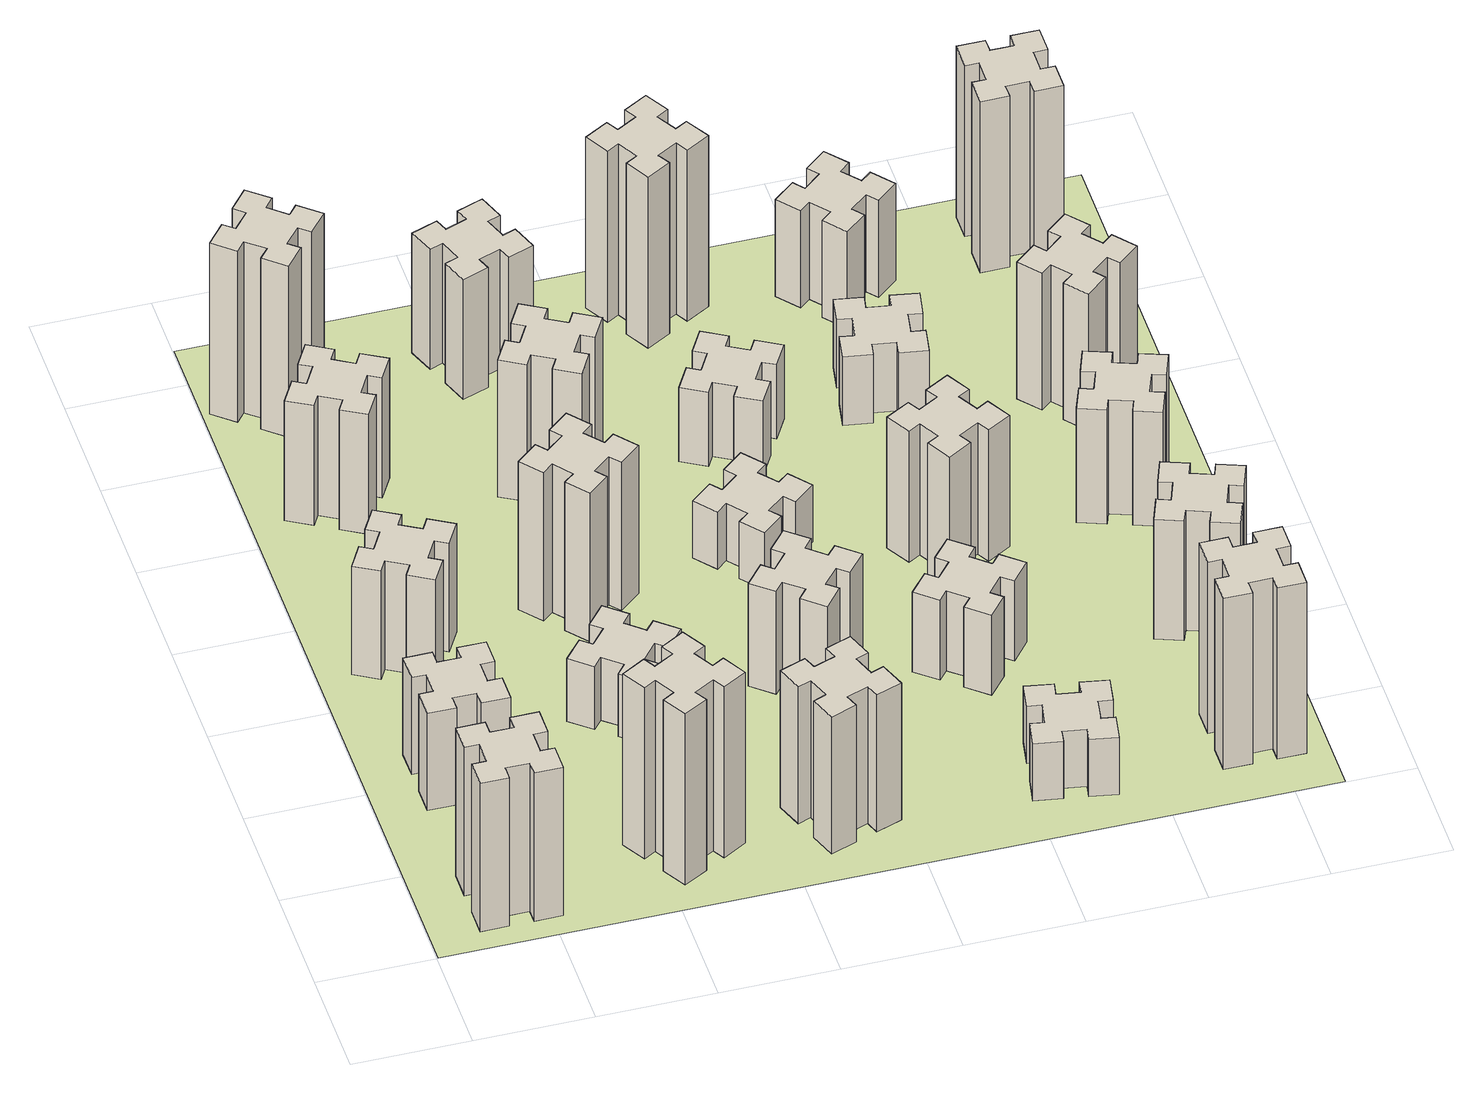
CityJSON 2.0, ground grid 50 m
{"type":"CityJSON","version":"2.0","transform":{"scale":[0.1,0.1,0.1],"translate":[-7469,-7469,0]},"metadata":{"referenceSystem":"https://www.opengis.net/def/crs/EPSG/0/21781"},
"CityObjects":{
"building1":{"type":"Building","attributes":{"class":"1000","function":"1000","usage":"1000","yearOfConstruction":2016,"roofType":"1000","measuredHeight":78,"storeysAboveGround":30,"storeysBelowGround":0},"geometry":[{"type":"Solid","lod":"1","boundaries":[[[[0,1,2,3,4,5,6,7,8,9,10,11,12,13,14,15,16,17,18,19]],[[17,16,20,21]],[[16,15,22,20]],[[15,14,23,22]],[[14,13,24,23]],[[13,12,25,24]],[[12,11,26,25]],[[11,10,27,26]],[[10,9,28,27]],[[9,8,29,28]],[[8,7,30,29]],[[7,6,31,30]],[[6,5,32,31]],[[5,4,33,32]],[[4,3,34,33]],[[3,2,35,34]],[[2,1,36,35]],[[1,0,37,36]],[[0,19,38,37]],[[19,18,39,38]],[[18,17,21,39]],[[24,25,26,27,28,29,30,31,32,33,34,35,36,37,38,39,21,20,22,23]]]]}]},
"building2":{"type":"Building","attributes":{"class":"1000","function":"1000","usage":"1000","yearOfConstruction":2016,"roofType":"1000","measuredHeight":51,"storeysAboveGround":30,"storeysBelowGround":0},"geometry":[{"type":"Solid","lod":"1","boundaries":[[[[40,41,42,43,44,45,46,47,48,49,50,51,52,53,54,55,56,57,58,59]],[[57,56,60,61]],[[56,55,62,60]],[[55,54,63,62]],[[54,53,64,63]],[[53,52,65,64]],[[52,51,66,65]],[[51,50,67,66]],[[50,49,68,67]],[[49,48,69,68]],[[48,47,70,69]],[[47,46,71,70]],[[46,45,72,71]],[[45,44,73,72]],[[44,43,74,73]],[[43,42,75,74]],[[42,41,76,75]],[[41,40,77,76]],[[40,59,78,77]],[[59,58,79,78]],[[58,57,61,79]],[[64,65,66,67,68,69,70,71,72,73,74,75,76,77,78,79,61,60,62,63]]]]}]},
"building3":{"type":"Building","attributes":{"class":"1000","function":"1000","usage":"1000","yearOfConstruction":2016,"roofType":"1000","measuredHeight":57,"storeysAboveGround":30,"storeysBelowGround":0},"geometry":[{"type":"Solid","lod":"1","boundaries":[[[[80,81,82,83,84,85,86,87,88,89,90,91,92,93,94,95,96,97,98,99]],[[97,96,100,101]],[[96,95,102,100]],[[95,94,103,102]],[[94,93,104,103]],[[93,92,105,104]],[[92,91,106,105]],[[91,90,107,106]],[[90,89,108,107]],[[89,88,109,108]],[[88,87,110,109]],[[87,86,111,110]],[[86,85,112,111]],[[85,84,113,112]],[[84,83,114,113]],[[83,82,115,114]],[[82,81,116,115]],[[81,80,117,116]],[[80,99,118,117]],[[99,98,119,118]],[[98,97,101,119]],[[104,105,106,107,108,109,110,111,112,113,114,115,116,117,118,119,101,100,102,103]]]]}]},
"building4":{"type":"Building","attributes":{"class":"1000","function":"1000","usage":"1000","yearOfConstruction":2016,"roofType":"1000","measuredHeight":63,"storeysAboveGround":30,"storeysBelowGround":0},"geometry":[{"type":"Solid","lod":"1","boundaries":[[[[120,121,122,123,124,125,126,127,128,129,130,131,132,133,134,135,136,137,138,139]],[[137,136,140,141]],[[136,135,142,140]],[[135,134,143,142]],[[134,133,144,143]],[[133,132,145,144]],[[132,131,146,145]],[[131,130,147,146]],[[130,129,148,147]],[[129,128,149,148]],[[128,127,150,149]],[[127,126,151,150]],[[126,125,152,151]],[[125,124,153,152]],[[124,123,154,153]],[[123,122,155,154]],[[122,121,156,155]],[[121,120,157,156]],[[120,139,158,157]],[[139,138,159,158]],[[138,137,141,159]],[[144,145,146,147,148,149,150,151,152,153,154,155,156,157,158,159,141,140,142,143]]]]}]},
"building5":{"type":"Building","attributes":{"class":"1000","function":"1000","usage":"1000","yearOfConstruction":2016,"roofType":"1000","measuredHeight":90,"storeysAboveGround":30,"storeysBelowGround":0},"geometry":[{"type":"Solid","lod":"1","boundaries":[[[[160,161,162,163,164,165,166,167,168,169,170,171,172,173,174,175,176,177,178,179]],[[177,176,180,181]],[[176,175,182,180]],[[175,174,183,182]],[[174,173,184,183]],[[173,172,185,184]],[[172,171,186,185]],[[171,170,187,186]],[[170,169,188,187]],[[169,168,189,188]],[[168,167,190,189]],[[167,166,191,190]],[[166,165,192,191]],[[165,164,193,192]],[[164,163,194,193]],[[163,162,195,194]],[[162,161,196,195]],[[161,160,197,196]],[[160,179,198,197]],[[179,178,199,198]],[[178,177,181,199]],[[184,185,186,187,188,189,190,191,192,193,194,195,196,197,198,199,181,180,182,183]]]]}]},
"building6":{"type":"Building","attributes":{"class":"1000","function":"1000","usage":"1000","yearOfConstruction":2016,"roofType":"1000","measuredHeight":90,"storeysAboveGround":30,"storeysBelowGround":0},"geometry":[{"type":"Solid","lod":"1","boundaries":[[[[200,201,202,203,204,205,206,207,208,209,210,211,212,213,214,215,216,217,218,219]],[[217,216,220,221]],[[216,215,222,220]],[[215,214,223,222]],[[214,213,224,223]],[[213,212,225,224]],[[212,211,226,225]],[[211,210,227,226]],[[210,209,228,227]],[[209,208,229,228]],[[208,207,230,229]],[[207,206,231,230]],[[206,205,232,231]],[[205,204,233,232]],[[204,203,234,233]],[[203,202,235,234]],[[202,201,236,235]],[[201,200,237,236]],[[200,219,238,237]],[[219,218,239,238]],[[218,217,221,239]],[[224,225,226,227,228,229,230,231,232,233,234,235,236,237,238,239,221,220,222,223]]]]}]},
"building7":{"type":"Building","attributes":{"class":"1000","function":"1000","usage":"1000","yearOfConstruction":2016,"roofType":"1000","measuredHeight":33,"storeysAboveGround":30,"storeysBelowGround":0},"geometry":[{"type":"Solid","lod":"1","boundaries":[[[[240,241,242,243,244,245,246,247,248,249,250,251,252,253,254,255,256,257,258,259]],[[257,256,260,261]],[[256,255,262,260]],[[255,254,263,262]],[[254,253,264,263]],[[253,252,265,264]],[[252,251,266,265]],[[251,250,267,266]],[[250,249,268,267]],[[249,248,269,268]],[[248,247,270,269]],[[247,246,271,270]],[[246,245,272,271]],[[245,244,273,272]],[[244,243,274,273]],[[243,242,275,274]],[[242,241,276,275]],[[241,240,277,276]],[[240,259,278,277]],[[259,258,279,278]],[[258,257,261,279]],[[264,265,266,267,268,269,270,271,272,273,274,275,276,277,278,279,261,260,262,263]]]]}]},
"building8":{"type":"Building","attributes":{"class":"1000","function":"1000","usage":"1000","yearOfConstruction":2016,"roofType":"1000","measuredHeight":78,"storeysAboveGround":30,"storeysBelowGround":0},"geometry":[{"type":"Solid","lod":"1","boundaries":[[[[280,281,282,283,284,285,286,287,288,289,290,291,292,293,294,295,296,297,298,299]],[[297,296,300,301]],[[296,295,302,300]],[[295,294,303,302]],[[294,293,304,303]],[[293,292,305,304]],[[292,291,306,305]],[[291,290,307,306]],[[290,289,308,307]],[[289,288,309,308]],[[288,287,310,309]],[[287,286,311,310]],[[286,285,312,311]],[[285,284,313,312]],[[284,283,314,313]],[[283,282,315,314]],[[282,281,316,315]],[[281,280,317,316]],[[280,299,318,317]],[[299,298,319,318]],[[298,297,301,319]],[[304,305,306,307,308,309,310,311,312,313,314,315,316,317,318,319,301,300,302,303]]]]}]},
"building9":{"type":"Building","attributes":{"class":"1000","function":"1000","usage":"1000","yearOfConstruction":2016,"roofType":"1000","measuredHeight":72,"storeysAboveGround":30,"storeysBelowGround":0},"geometry":[{"type":"Solid","lod":"1","boundaries":[[[[320,321,322,323,324,325,326,327,328,329,330,331,332,333,334,335,336,337,338,339]],[[337,336,340,341]],[[336,335,342,340]],[[335,334,343,342]],[[334,333,344,343]],[[333,332,345,344]],[[332,331,346,345]],[[331,330,347,346]],[[330,329,348,347]],[[329,328,349,348]],[[328,327,350,349]],[[327,326,351,350]],[[326,325,352,351]],[[325,324,353,352]],[[324,323,354,353]],[[323,322,355,354]],[[322,321,356,355]],[[321,320,357,356]],[[320,339,358,357]],[[339,338,359,358]],[[338,337,341,359]],[[344,345,346,347,348,349,350,351,352,353,354,355,356,357,358,359,341,340,342,343]]]]}]},
"building10":{"type":"Building","attributes":{"class":"1000","function":"1000","usage":"1000","yearOfConstruction":2016,"roofType":"1000","measuredHeight":72,"storeysAboveGround":30,"storeysBelowGround":0},"geometry":[{"type":"Solid","lod":"1","boundaries":[[[[360,361,362,363,364,365,366,367,368,369,370,371,372,373,374,375,376,377,378,379]],[[377,376,380,381]],[[376,375,382,380]],[[375,374,383,382]],[[374,373,384,383]],[[373,372,385,384]],[[372,371,386,385]],[[371,370,387,386]],[[370,369,388,387]],[[369,368,389,388]],[[368,367,390,389]],[[367,366,391,390]],[[366,365,392,391]],[[365,364,393,392]],[[364,363,394,393]],[[363,362,395,394]],[[362,361,396,395]],[[361,360,397,396]],[[360,379,398,397]],[[379,378,399,398]],[[378,377,381,399]],[[384,385,386,387,388,389,390,391,392,393,394,395,396,397,398,399,381,380,382,383]]]]}]},
"building11":{"type":"Building","attributes":{"class":"1000","function":"1000","usage":"1000","yearOfConstruction":2016,"roofType":"1000","measuredHeight":63,"storeysAboveGround":30,"storeysBelowGround":0},"geometry":[{"type":"Solid","lod":"1","boundaries":[[[[400,401,402,403,404,405,406,407,408,409,410,411,412,413,414,415,416,417,418,419]],[[417,416,420,421]],[[416,415,422,420]],[[415,414,423,422]],[[414,413,424,423]],[[413,412,425,424]],[[412,411,426,425]],[[411,410,427,426]],[[410,409,428,427]],[[409,408,429,428]],[[408,407,430,429]],[[407,406,431,430]],[[406,405,432,431]],[[405,404,433,432]],[[404,403,434,433]],[[403,402,435,434]],[[402,401,436,435]],[[401,400,437,436]],[[400,419,438,437]],[[419,418,439,438]],[[418,417,421,439]],[[424,425,426,427,428,429,430,431,432,433,434,435,436,437,438,439,421,420,422,423]]]]}]},
"building12":{"type":"Building","attributes":{"class":"1000","function":"1000","usage":"1000","yearOfConstruction":2016,"roofType":"1000","measuredHeight":54,"storeysAboveGround":30,"storeysBelowGround":0},"geometry":[{"type":"Solid","lod":"1","boundaries":[[[[440,441,442,443,444,445,446,447,448,449,450,451,452,453,454,455,456,457,458,459]],[[457,456,460,461]],[[456,455,462,460]],[[455,454,463,462]],[[454,453,464,463]],[[453,452,465,464]],[[452,451,466,465]],[[451,450,467,466]],[[450,449,468,467]],[[449,448,469,468]],[[448,447,470,469]],[[447,446,471,470]],[[446,445,472,471]],[[445,444,473,472]],[[444,443,474,473]],[[443,442,475,474]],[[442,441,476,475]],[[441,440,477,476]],[[440,459,478,477]],[[459,458,479,478]],[[458,457,461,479]],[[464,465,466,467,468,469,470,471,472,473,474,475,476,477,478,479,461,460,462,463]]]]}]},
"building13":{"type":"Building","attributes":{"class":"1000","function":"1000","usage":"1000","yearOfConstruction":2016,"roofType":"1000","measuredHeight":30,"storeysAboveGround":30,"storeysBelowGround":0},"geometry":[{"type":"Solid","lod":"1","boundaries":[[[[480,481,482,483,484,485,486,487,488,489,490,491,492,493,494,495,496,497,498,499]],[[497,496,500,501]],[[496,495,502,500]],[[495,494,503,502]],[[494,493,504,503]],[[493,492,505,504]],[[492,491,506,505]],[[491,490,507,506]],[[490,489,508,507]],[[489,488,509,508]],[[488,487,510,509]],[[487,486,511,510]],[[486,485,512,511]],[[485,484,513,512]],[[484,483,514,513]],[[483,482,515,514]],[[482,481,516,515]],[[481,480,517,516]],[[480,499,518,517]],[[499,498,519,518]],[[498,497,501,519]],[[504,505,506,507,508,509,510,511,512,513,514,515,516,517,518,519,501,500,502,503]]]]}]},
"building14":{"type":"Building","attributes":{"class":"1000","function":"1000","usage":"1000","yearOfConstruction":2016,"roofType":"1000","measuredHeight":39,"storeysAboveGround":30,"storeysBelowGround":0},"geometry":[{"type":"Solid","lod":"1","boundaries":[[[[520,521,522,523,524,525,526,527,528,529,530,531,532,533,534,535,536,537,538,539]],[[537,536,540,541]],[[536,535,542,540]],[[535,534,543,542]],[[534,533,544,543]],[[533,532,545,544]],[[532,531,546,545]],[[531,530,547,546]],[[530,529,548,547]],[[529,528,549,548]],[[528,527,550,549]],[[527,526,551,550]],[[526,525,552,551]],[[525,524,553,552]],[[524,523,554,553]],[[523,522,555,554]],[[522,521,556,555]],[[521,520,557,556]],[[520,539,558,557]],[[539,538,559,558]],[[538,537,541,559]],[[544,545,546,547,548,549,550,551,552,553,554,555,556,557,558,559,541,540,542,543]]]]}]},
"building15":{"type":"Building","attributes":{"class":"1000","function":"1000","usage":"1000","yearOfConstruction":2016,"roofType":"1000","measuredHeight":30,"storeysAboveGround":30,"storeysBelowGround":0},"geometry":[{"type":"Solid","lod":"1","boundaries":[[[[560,561,562,563,564,565,566,567,568,569,570,571,572,573,574,575,576,577,578,579]],[[577,576,580,581]],[[576,575,582,580]],[[575,574,583,582]],[[574,573,584,583]],[[573,572,585,584]],[[572,571,586,585]],[[571,570,587,586]],[[570,569,588,587]],[[569,568,589,588]],[[568,567,590,589]],[[567,566,591,590]],[[566,565,592,591]],[[565,564,593,592]],[[564,563,594,593]],[[563,562,595,594]],[[562,561,596,595]],[[561,560,597,596]],[[560,579,598,597]],[[579,578,599,598]],[[578,577,581,599]],[[584,585,586,587,588,589,590,591,592,593,594,595,596,597,598,599,581,580,582,583]]]]}]},
"building16":{"type":"Building","attributes":{"class":"1000","function":"1000","usage":"1000","yearOfConstruction":2016,"roofType":"1000","measuredHeight":42,"storeysAboveGround":30,"storeysBelowGround":0},"geometry":[{"type":"Solid","lod":"1","boundaries":[[[[600,601,602,603,604,605,606,607,608,609,610,611,612,613,614,615,616,617,618,619]],[[617,616,620,621]],[[616,615,622,620]],[[615,614,623,622]],[[614,613,624,623]],[[613,612,625,624]],[[612,611,626,625]],[[611,610,627,626]],[[610,609,628,627]],[[609,608,629,628]],[[608,607,630,629]],[[607,606,631,630]],[[606,605,632,631]],[[605,604,633,632]],[[604,603,634,633]],[[603,602,635,634]],[[602,601,636,635]],[[601,600,637,636]],[[600,619,638,637]],[[619,618,639,638]],[[618,617,621,639]],[[624,625,626,627,628,629,630,631,632,633,634,635,636,637,638,639,621,620,622,623]]]]}]},
"building17":{"type":"Building","attributes":{"class":"1000","function":"1000","usage":"1000","yearOfConstruction":2016,"roofType":"1000","measuredHeight":90,"storeysAboveGround":30,"storeysBelowGround":0},"geometry":[{"type":"Solid","lod":"1","boundaries":[[[[640,641,642,643,644,645,646,647,648,649,650,651,652,653,654,655,656,657,658,659]],[[657,656,660,661]],[[656,655,662,660]],[[655,654,663,662]],[[654,653,664,663]],[[653,652,665,664]],[[652,651,666,665]],[[651,650,667,666]],[[650,649,668,667]],[[649,648,669,668]],[[648,647,670,669]],[[647,646,671,670]],[[646,645,672,671]],[[645,644,673,672]],[[644,643,674,673]],[[643,642,675,674]],[[642,641,676,675]],[[641,640,677,676]],[[640,659,678,677]],[[659,658,679,678]],[[658,657,661,679]],[[664,665,666,667,668,669,670,671,672,673,674,675,676,677,678,679,661,660,662,663]]]]}]},
"building18":{"type":"Building","attributes":{"class":"1000","function":"1000","usage":"1000","yearOfConstruction":2016,"roofType":"1000","measuredHeight":69,"storeysAboveGround":30,"storeysBelowGround":0},"geometry":[{"type":"Solid","lod":"1","boundaries":[[[[680,681,682,683,684,685,686,687,688,689,690,691,692,693,694,695,696,697,698,699]],[[697,696,700,701]],[[696,695,702,700]],[[695,694,703,702]],[[694,693,704,703]],[[693,692,705,704]],[[692,691,706,705]],[[691,690,707,706]],[[690,689,708,707]],[[689,688,709,708]],[[688,687,710,709]],[[687,686,711,710]],[[686,685,712,711]],[[685,684,713,712]],[[684,683,714,713]],[[683,682,715,714]],[[682,681,716,715]],[[681,680,717,716]],[[680,699,718,717]],[[699,698,719,718]],[[698,697,701,719]],[[704,705,706,707,708,709,710,711,712,713,714,715,716,717,718,719,701,700,702,703]]]]}]},
"building19":{"type":"Building","attributes":{"class":"1000","function":"1000","usage":"1000","yearOfConstruction":2016,"roofType":"1000","measuredHeight":36,"storeysAboveGround":30,"storeysBelowGround":0},"geometry":[{"type":"Solid","lod":"1","boundaries":[[[[720,721,722,723,724,725,726,727,728,729,730,731,732,733,734,735,736,737,738,739]],[[737,736,740,741]],[[736,735,742,740]],[[735,734,743,742]],[[734,733,744,743]],[[733,732,745,744]],[[732,731,746,745]],[[731,730,747,746]],[[730,729,748,747]],[[729,728,749,748]],[[728,727,750,749]],[[727,726,751,750]],[[726,725,752,751]],[[725,724,753,752]],[[724,723,754,753]],[[723,722,755,754]],[[722,721,756,755]],[[721,720,757,756]],[[720,739,758,757]],[[739,738,759,758]],[[738,737,741,759]],[[744,745,746,747,748,749,750,751,752,753,754,755,756,757,758,759,741,740,742,743]]]]}]},
"building20":{"type":"Building","attributes":{"class":"1000","function":"1000","usage":"1000","yearOfConstruction":2016,"roofType":"1000","measuredHeight":90,"storeysAboveGround":30,"storeysBelowGround":0},"geometry":[{"type":"Solid","lod":"1","boundaries":[[[[760,761,762,763,764,765,766,767,768,769,770,771,772,773,774,775,776,777,778,779]],[[777,776,780,781]],[[776,775,782,780]],[[775,774,783,782]],[[774,773,784,783]],[[773,772,785,784]],[[772,771,786,785]],[[771,770,787,786]],[[770,769,788,787]],[[769,768,789,788]],[[768,767,790,789]],[[767,766,791,790]],[[766,765,792,791]],[[765,764,793,792]],[[764,763,794,793]],[[763,762,795,794]],[[762,761,796,795]],[[761,760,797,796]],[[760,779,798,797]],[[779,778,799,798]],[[778,777,781,799]],[[784,785,786,787,788,789,790,791,792,793,794,795,796,797,798,799,781,780,782,783]]]]}]},
"building21":{"type":"Building","attributes":{"class":"1000","function":"1000","usage":"1000","yearOfConstruction":2016,"roofType":"1000","measuredHeight":51,"storeysAboveGround":30,"storeysBelowGround":0},"geometry":[{"type":"Solid","lod":"1","boundaries":[[[[800,801,802,803,804,805,806,807,808,809,810,811,812,813,814,815,816,817,818,819]],[[817,816,820,821]],[[816,815,822,820]],[[815,814,823,822]],[[814,813,824,823]],[[813,812,825,824]],[[812,811,826,825]],[[811,810,827,826]],[[810,809,828,827]],[[809,808,829,828]],[[808,807,830,829]],[[807,806,831,830]],[[806,805,832,831]],[[805,804,833,832]],[[804,803,834,833]],[[803,802,835,834]],[[802,801,836,835]],[[801,800,837,836]],[[800,819,838,837]],[[819,818,839,838]],[[818,817,821,839]],[[824,825,826,827,828,829,830,831,832,833,834,835,836,837,838,839,821,820,822,823]]]]}]},
"building22":{"type":"Building","attributes":{"class":"1000","function":"1000","usage":"1000","yearOfConstruction":2016,"roofType":"1000","measuredHeight":63,"storeysAboveGround":30,"storeysBelowGround":0},"geometry":[{"type":"Solid","lod":"1","boundaries":[[[[840,841,842,843,844,845,846,847,848,849,850,851,852,853,854,855,856,857,858,859]],[[857,856,860,861]],[[856,855,862,860]],[[855,854,863,862]],[[854,853,864,863]],[[853,852,865,864]],[[852,851,866,865]],[[851,850,867,866]],[[850,849,868,867]],[[849,848,869,868]],[[848,847,870,869]],[[847,846,871,870]],[[846,845,872,871]],[[845,844,873,872]],[[844,843,874,873]],[[843,842,875,874]],[[842,841,876,875]],[[841,840,877,876]],[[840,859,878,877]],[[859,858,879,878]],[[858,857,861,879]],[[864,865,866,867,868,869,870,871,872,873,874,875,876,877,878,879,861,860,862,863]]]]}]},
"building23":{"type":"Building","attributes":{"class":"1000","function":"1000","usage":"1000","yearOfConstruction":2016,"roofType":"1000","measuredHeight":60,"storeysAboveGround":30,"storeysBelowGround":0},"geometry":[{"type":"Solid","lod":"1","boundaries":[[[[880,881,882,883,884,885,886,887,888,889,890,891,892,893,894,895,896,897,898,899]],[[897,896,900,901]],[[896,895,902,900]],[[895,894,903,902]],[[894,893,904,903]],[[893,892,905,904]],[[892,891,906,905]],[[891,890,907,906]],[[890,889,908,907]],[[889,888,909,908]],[[888,887,910,909]],[[887,886,911,910]],[[886,885,912,911]],[[885,884,913,912]],[[884,883,914,913]],[[883,882,915,914]],[[882,881,916,915]],[[881,880,917,916]],[[880,899,918,917]],[[899,898,919,918]],[[898,897,901,919]],[[904,905,906,907,908,909,910,911,912,913,914,915,916,917,918,919,901,900,902,903]]]]}]},
"building24":{"type":"Building","attributes":{"class":"1000","function":"1000","usage":"1000","yearOfConstruction":2016,"roofType":"1000","measuredHeight":72,"storeysAboveGround":30,"storeysBelowGround":0},"geometry":[{"type":"Solid","lod":"1","boundaries":[[[[920,921,922,923,924,925,926,927,928,929,930,931,932,933,934,935,936,937,938,939]],[[937,936,940,941]],[[936,935,942,940]],[[935,934,943,942]],[[934,933,944,943]],[[933,932,945,944]],[[932,931,946,945]],[[931,930,947,946]],[[930,929,948,947]],[[929,928,949,948]],[[928,927,950,949]],[[927,926,951,950]],[[926,925,952,951]],[[925,924,953,952]],[[924,923,954,953]],[[923,922,955,954]],[[922,921,956,955]],[[921,920,957,956]],[[920,939,958,957]],[[939,938,959,958]],[[938,937,941,959]],[[944,945,946,947,948,949,950,951,952,953,954,955,956,957,958,959,941,940,942,943]]]]}]},
"building25":{"type":"Building","attributes":{"class":"1000","function":"1000","usage":"1000","yearOfConstruction":2016,"roofType":"1000","measuredHeight":90,"storeysAboveGround":30,"storeysBelowGround":0},"geometry":[{"type":"Solid","lod":"1","boundaries":[[[[960,961,962,963,964,965,966,967,968,969,970,971,972,973,974,975,976,977,978,979]],[[977,976,980,981]],[[976,975,982,980]],[[975,974,983,982]],[[974,973,984,983]],[[973,972,985,984]],[[972,971,986,985]],[[971,970,987,986]],[[970,969,988,987]],[[969,968,989,988]],[[968,967,990,989]],[[967,966,991,990]],[[966,965,992,991]],[[965,964,993,992]],[[964,963,994,993]],[[963,962,995,994]],[[962,961,996,995]],[[961,960,997,996]],[[960,979,998,997]],[[979,978,999,998]],[[978,977,981,999]],[[984,985,986,987,988,989,990,991,992,993,994,995,996,997,998,999,981,980,982,983]]]]}]},
"landuse1":{"type":"LandUse","attributes":{"name":"plot1","function":"1010"},"geometry":[{"type":"MultiSurface","lod":"1","boundaries":[[[1000,1001,1002,1003]]]}]}
},
"vertices":[
[265,325,0],[265,225,0],[205,225,0],[205,105,0],[325,105,0],[325,165,0],[425,165,0],[425,105,0],[545,105,0],[545,225,0],[485,225,0],[485,325,0],[545,325,0],[545,445,0],[425,445,0],[425,385,0],[325,385,0],[325,445,0],[205,445,0],[205,325,0],[325,385,780],[325,445,780],[425,385,780],[425,445,780],[545,445,780],[545,325,780],[485,325,780],[485,225,780],[545,225,780],[545,105,780],[425,105,780],[425,165,780],[325,165,780],[325,105,780],[205,105,780],[205,225,780],[265,225,780],[265,325,780],[205,325,780],[205,445,780],
[265,1065,0],[265,965,0],[205,965,0],[205,845,0],[325,845,0],[325,905,0],[425,905,0],[425,845,0],[545,845,0],[545,965,0],[485,965,0],[485,1065,0],[545,1065,0],[545,1185,0],[425,1185,0],[425,1125,0],[325,1125,0],[325,1185,0],[205,1185,0],[205,1065,0],[325,1125,510],[325,1185,510],[425,1125,510],[425,1185,510],[545,1185,510],[545,1065,510],[485,1065,510],[485,965,510],[545,965,510],[545,845,510],[425,845,510],[425,905,510],[325,905,510],[325,845,510],[205,845,510],[205,965,510],[265,965,510],[265,1065,510],[205,1065,510],[205,1185,510],
[474,1826,0],[387,1876,0],[417,1928,0],[313,1988,0],[253,1884,0],[305,1854,0],[255,1767,0],[203,1797,0],[143,1693,0],[247,1633,0],[277,1685,0],[364,1635,0],[334,1583,0],[438,1523,0],[498,1627,0],[446,1657,0],[496,1744,0],[548,1714,0],[608,1818,0],[504,1878,0],[496,1744,570],[548,1714,570],[446,1657,570],[498,1627,570],[438,1523,570],[334,1583,570],[364,1635,570],[277,1685,570],[247,1633,570],[143,1693,570],[203,1797,570],[255,1767,570],[305,1854,570],[253,1884,570],[313,1988,570],[417,1928,570],[387,1876,570],[474,1826,570],[504,1878,570],[608,1818,570],
[446,2597,0],[496,2684,0],[548,2654,0],[608,2758,0],[504,2818,0],[474,2766,0],[387,2816,0],[417,2868,0],[313,2928,0],[253,2824,0],[305,2794,0],[255,2707,0],[203,2737,0],[143,2633,0],[247,2573,0],[277,2625,0],[364,2575,0],[334,2523,0],[438,2463,0],[498,2567,0],[364,2575,630],[334,2523,630],[277,2625,630],[247,2573,630],[143,2633,630],[203,2737,630],[255,2707,630],[305,2794,630],[253,2824,630],[313,2928,630],[417,2868,630],[387,2816,630],[474,2766,630],[504,2818,630],[608,2758,630],[548,2654,630],[496,2684,630],[446,2597,630],[498,2567,630],[438,2463,630],
[1127,255,0],[1214,305,0],[1244,253,0],[1348,313,0],[1288,417,0],[1236,387,0],[1186,474,0],[1238,504,0],[1178,608,0],[1074,548,0],[1104,496,0],[1017,446,0],[987,498,0],[883,438,0],[943,334,0],[995,364,0],[1045,277,0],[993,247,0],[1053,143,0],[1157,203,0],[1045,277,900],[993,247,900],[995,364,900],[943,334,900],[883,438,900],[987,498,900],[1017,446,900],[1104,496,900],[1074,548,900],[1178,608,900],[1238,504,900],[1186,474,900],[1236,387,900],[1288,417,900],[1348,313,900],[1244,253,900],[1214,305,900],[1127,255,900],[1157,203,900],[1053,143,900],
[384,3387,0],[308,3452,0],[346,3498,0],[254,3575,0],[177,3483,0],[223,3444,0],[159,3368,0],[113,3406,0],[36,3314,0],[128,3237,0],[166,3283,0],[243,3219,0],[204,3173,0],[296,3096,0],[373,3188,0],[327,3226,0],[392,3303,0],[438,3264,0],[515,3356,0],[423,3433,0],[392,3303,900],[438,3264,900],[327,3226,900],[373,3188,900],[296,3096,900],[204,3173,900],[243,3219,900],[166,3283,900],[128,3237,900],[36,3314,900],[113,3406,900],[159,3368,900],[223,3444,900],[177,3483,900],[254,3575,900],[346,3498,900],[308,3452,900],[384,3387,900],[423,3433,900],[515,3356,900],
[1224,1267,0],[1148,1332,0],[1186,1378,0],[1094,1455,0],[1017,1363,0],[1063,1324,0],[999,1248,0],[953,1286,0],[876,1194,0],[968,1117,0],[1006,1163,0],[1083,1099,0],[1044,1053,0],[1136,976,0],[1213,1068,0],[1167,1106,0],[1232,1183,0],[1278,1144,0],[1355,1236,0],[1263,1313,0],[1232,1183,330],[1278,1144,330],[1167,1106,330],[1213,1068,330],[1136,976,330],[1044,1053,330],[1083,1099,330],[1006,1163,330],[968,1117,330],[876,1194,330],[953,1286,330],[999,1248,330],[1063,1324,330],[1017,1363,330],[1094,1455,330],[1186,1378,330],[1148,1332,330],[1224,1267,330],[1263,1313,330],[1355,1236,330],
[1083,1972,0],[1006,1907,0],[968,1953,0],[876,1876,0],[953,1784,0],[999,1823,0],[1063,1746,0],[1017,1708,0],[1094,1616,0],[1186,1693,0],[1148,1739,0],[1224,1803,0],[1263,1757,0],[1355,1834,0],[1278,1926,0],[1232,1888,0],[1167,1964,0],[1213,2003,0],[1136,2095,0],[1044,2018,0],[1167,1964,780],[1213,2003,780],[1232,1888,780],[1278,1926,780],[1355,1834,780],[1263,1757,780],[1224,1803,780],[1148,1739,780],[1186,1693,780],[1094,1616,780],[1017,1708,780],[1063,1746,780],[999,1823,780],[953,1784,780],[876,1876,780],[968,1953,780],[1006,1907,780],[1083,1972,780],[1044,2018,780],[1136,2095,780],
[1765,496,0],[1671,462,0],[1650,518,0],[1537,477,0],[1579,364,0],[1635,385,0],[1669,291,0],[1613,270,0],[1654,157,0],[1767,199,0],[1746,255,0],[1840,289,0],[1860,233,0],[1973,274,0],[1932,387,0],[1876,366,0],[1842,460,0],[1898,480,0],[1857,593,0],[1744,552,0],[1842,460,720],[1898,480,720],[1876,366,720],[1932,387,720],[1973,274,720],[1860,233,720],[1840,289,720],[1746,255,720],[1767,199,720],[1654,157,720],[1613,270,720],[1669,291,720],[1635,385,720],[1579,364,720],[1537,477,720],[1650,518,720],[1671,462,720],[1765,496,720],[1744,552,720],[1857,593,720],
[1314,2666,0],[1227,2716,0],[1257,2768,0],[1153,2828,0],[1093,2724,0],[1145,2694,0],[1095,2607,0],[1043,2637,0],[983,2533,0],[1087,2473,0],[1117,2525,0],[1204,2475,0],[1174,2423,0],[1278,2363,0],[1338,2467,0],[1286,2497,0],[1336,2584,0],[1388,2554,0],[1448,2658,0],[1344,2718,0],[1336,2584,720],[1388,2554,720],[1286,2497,720],[1338,2467,720],[1278,2363,720],[1174,2423,720],[1204,2475,720],[1117,2525,720],[1087,2473,720],[983,2533,720],[1043,2637,720],[1095,2607,720],[1145,2694,720],[1093,2724,720],[1153,2828,720],[1257,2768,720],[1227,2716,720],[1314,2666,720],[1344,2718,720],[1448,2658,720],
[1125,3456,0],[1031,3422,0],[1010,3478,0],[897,3437,0],[939,3324,0],[995,3345,0],[1029,3251,0],[973,3230,0],[1014,3117,0],[1127,3159,0],[1106,3215,0],[1200,3249,0],[1220,3193,0],[1333,3234,0],[1292,3347,0],[1236,3326,0],[1202,3420,0],[1258,3440,0],[1217,3553,0],[1104,3512,0],[1202,3420,630],[1258,3440,630],[1236,3326,630],[1292,3347,630],[1333,3234,630],[1220,3193,630],[1200,3249,630],[1106,3215,630],[1127,3159,630],[1014,3117,630],[973,3230,630],[1029,3251,630],[995,3345,630],[939,3324,630],[897,3437,630],[1010,3478,630],[1031,3422,630],[1125,3456,630],[1104,3512,630],[1217,3553,630],
[1746,1163,0],[1823,1099,0],[1784,1053,0],[1876,976,0],[1953,1068,0],[1907,1106,0],[1972,1183,0],[2018,1144,0],[2095,1236,0],[2003,1313,0],[1964,1267,0],[1888,1332,0],[1926,1378,0],[1834,1455,0],[1757,1363,0],[1803,1324,0],[1739,1248,0],[1693,1286,0],[1616,1194,0],[1708,1117,0],[1739,1248,540],[1693,1286,540],[1803,1324,540],[1757,1363,540],[1834,1455,540],[1926,1378,540],[1888,1332,540],[1964,1267,540],[2003,1313,540],[2095,1236,540],[2018,1144,540],[1972,1183,540],[1907,1106,540],[1953,1068,540],[1876,976,540],[1784,1053,540],[1823,1099,540],[1746,1163,540],[1708,1117,540],[1616,1194,540],
[1972,1988,0],[1907,2064,0],[1953,2103,0],[1876,2195,0],[1784,2118,0],[1823,2072,0],[1746,2007,0],[1708,2053,0],[1616,1976,0],[1693,1884,0],[1739,1923,0],[1803,1846,0],[1757,1808,0],[1834,1716,0],[1926,1793,0],[1888,1839,0],[1964,1903,0],[2003,1857,0],[2095,1934,0],[2018,2026,0],[1964,1903,300],[2003,1857,300],[1888,1839,300],[1926,1793,300],[1834,1716,300],[1757,1808,300],[1803,1846,300],[1739,1923,300],[1693,1884,300],[1616,1976,300],[1708,2053,300],[1746,2007,300],[1823,2072,300],[1784,2118,300],[1876,2195,300],[1953,2103,300],[1907,2064,300],[1972,1988,300],[2018,2026,300],[2095,1934,300],
[2026,2497,0],[2076,2584,0],[2128,2554,0],[2188,2658,0],[2084,2718,0],[2054,2666,0],[1967,2716,0],[1997,2768,0],[1893,2828,0],[1833,2724,0],[1885,2694,0],[1835,2607,0],[1783,2637,0],[1723,2533,0],[1827,2473,0],[1857,2525,0],[1944,2475,0],[1914,2423,0],[2018,2363,0],[2078,2467,0],[1944,2475,390],[1914,2423,390],[1857,2525,390],[1827,2473,390],[1723,2533,390],[1783,2637,390],[1835,2607,390],[1885,2694,390],[1833,2724,390],[1893,2828,390],[1997,2768,390],[1967,2716,390],[2054,2666,390],[2084,2718,390],[2188,2658,390],[2128,2554,390],[2076,2584,390],[2026,2497,390],[2078,2467,390],[2018,2363,390],
[2596,444,0],[2578,345,0],[2519,356,0],[2498,237,0],[2617,217,0],[2627,276,0],[2725,258,0],[2715,199,0],[2833,178,0],[2854,297,0],[2795,307,0],[2812,405,0],[2871,395,0],[2892,513,0],[2774,534,0],[2764,475,0],[2665,492,0],[2676,551,0],[2557,572,0],[2537,454,0],[2665,492,300],[2676,551,300],[2764,475,300],[2774,534,300],[2892,513,300],[2871,395,300],[2812,405,300],[2795,307,300],[2854,297,300],[2833,178,300],[2715,199,300],[2725,258,300],[2627,276,300],[2617,217,300],[2498,237,300],[2519,356,300],[2578,345,300],[2596,444,300],[2537,454,300],[2557,572,300],
[2547,1006,0],[2612,1083,0],[2658,1044,0],[2735,1136,0],[2643,1213,0],[2604,1167,0],[2528,1232,0],[2566,1278,0],[2474,1355,0],[2397,1263,0],[2443,1224,0],[2379,1148,0],[2333,1186,0],[2256,1094,0],[2348,1017,0],[2386,1063,0],[2463,999,0],[2424,953,0],[2516,876,0],[2593,968,0],[2463,999,420],[2424,953,420],[2386,1063,420],[2348,1017,420],[2256,1094,420],[2333,1186,420],[2379,1148,420],[2443,1224,420],[2397,1263,420],[2474,1355,420],[2566,1278,420],[2528,1232,420],[2604,1167,420],[2643,1213,420],[2735,1136,420],[2658,1044,420],[2612,1083,420],[2547,1006,420],[2593,968,420],[2516,876,420],
[1844,3556,0],[1757,3506,0],[1727,3558,0],[1623,3498,0],[1683,3394,0],[1735,3424,0],[1785,3337,0],[1733,3307,0],[1793,3203,0],[1897,3263,0],[1867,3315,0],[1954,3365,0],[1984,3313,0],[2088,3373,0],[2028,3477,0],[1976,3447,0],[1926,3534,0],[1978,3564,0],[1918,3668,0],[1814,3608,0],[1926,3534,900],[1978,3564,900],[1976,3447,900],[2028,3477,900],[2088,3373,900],[1984,3313,900],[1954,3365,900],[1867,3315,900],[1897,3263,900],[1793,3203,900],[1733,3307,900],[1785,3337,900],[1735,3424,900],[1683,3394,900],[1623,3498,900],[1727,3558,900],[1757,3506,900],[1844,3556,900],[1814,3608,900],[1918,3668,900],
[2475,1744,0],[2525,1657,0],[2473,1627,0],[2533,1523,0],[2637,1583,0],[2607,1635,0],[2694,1685,0],[2724,1633,0],[2828,1693,0],[2768,1797,0],[2716,1767,0],[2666,1854,0],[2718,1884,0],[2658,1988,0],[2554,1928,0],[2584,1876,0],[2497,1826,0],[2467,1878,0],[2363,1818,0],[2423,1714,0],[2497,1826,690],[2467,1878,690],[2584,1876,690],[2554,1928,690],[2658,1988,690],[2718,1884,690],[2666,1854,690],[2716,1767,690],[2768,1797,690],[2828,1693,690],[2724,1633,690],[2694,1685,690],[2607,1635,690],[2637,1583,690],[2533,1523,690],[2473,1627,690],[2525,1657,690],[2475,1744,690],[2423,1714,690],[2363,1818,690],
[2664,2795,0],[2565,2812,0],[2576,2871,0],[2457,2892,0],[2437,2774,0],[2496,2764,0],[2478,2665,0],[2419,2676,0],[2398,2557,0],[2517,2537,0],[2527,2596,0],[2625,2578,0],[2615,2519,0],[2733,2498,0],[2754,2617,0],[2695,2627,0],[2712,2725,0],[2771,2715,0],[2792,2833,0],[2674,2854,0],[2712,2725,360],[2771,2715,360],[2695,2627,360],[2754,2617,360],[2733,2498,360],[2615,2519,360],[2625,2578,360],[2527,2596,360],[2517,2537,360],[2398,2557,360],[2419,2676,360],[2478,2665,360],[2496,2764,360],[2437,2774,360],[2457,2892,360],[2576,2871,360],[2565,2812,360],[2664,2795,360],[2674,2854,360],[2792,2833,360],
[3325,425,0],[3325,325,0],[3265,325,0],[3265,205,0],[3385,205,0],[3385,265,0],[3485,265,0],[3485,205,0],[3605,205,0],[3605,325,0],[3545,325,0],[3545,425,0],[3605,425,0],[3605,545,0],[3485,545,0],[3485,485,0],[3385,485,0],[3385,545,0],[3265,545,0],[3265,425,0],[3385,485,900],[3385,545,900],[3485,485,900],[3485,545,900],[3605,545,900],[3605,425,900],[3545,425,900],[3545,325,900],[3605,325,900],[3605,205,900],[3485,205,900],[3485,265,900],[3385,265,900],[3385,205,900],[3265,205,900],[3265,325,900],[3325,325,900],[3325,425,900],[3265,425,900],[3265,545,900],
[2712,3368,0],[2647,3444,0],[2693,3483,0],[2616,3575,0],[2524,3498,0],[2563,3452,0],[2486,3387,0],[2448,3433,0],[2356,3356,0],[2433,3264,0],[2479,3303,0],[2543,3226,0],[2497,3188,0],[2574,3096,0],[2666,3173,0],[2628,3219,0],[2704,3283,0],[2743,3237,0],[2835,3314,0],[2758,3406,0],[2704,3283,510],[2743,3237,510],[2628,3219,510],[2666,3173,510],[2574,3096,510],[2497,3188,510],[2543,3226,510],[2479,3303,510],[2433,3264,510],[2356,3356,510],[2448,3433,510],[2486,3387,510],[2563,3452,510],[2524,3498,510],[2616,3575,510],[2693,3483,510],[2647,3444,510],[2712,3368,510],[2758,3406,510],[2835,3314,510],
[3351,1029,0],[3445,995,0],[3424,939,0],[3537,897,0],[3578,1010,0],[3522,1031,0],[3556,1125,0],[3612,1104,0],[3653,1217,0],[3540,1258,0],[3520,1202,0],[3426,1236,0],[3447,1292,0],[3334,1333,0],[3293,1220,0],[3349,1200,0],[3315,1106,0],[3259,1127,0],[3217,1014,0],[3330,973,0],[3315,1106,630],[3259,1127,630],[3349,1200,630],[3293,1220,630],[3334,1333,630],[3447,1292,630],[3426,1236,630],[3520,1202,630],[3540,1258,630],[3653,1217,630],[3612,1104,630],[3556,1125,630],[3522,1031,630],[3578,1010,630],[3537,897,630],[3424,939,630],[3445,995,630],[3351,1029,630],[3330,973,630],[3217,1014,630],
[3422,1771,0],[3456,1865,0],[3512,1844,0],[3553,1957,0],[3440,1998,0],[3420,1942,0],[3326,1976,0],[3347,2032,0],[3234,2073,0],[3193,1960,0],[3249,1940,0],[3215,1846,0],[3159,1867,0],[3117,1754,0],[3230,1713,0],[3251,1769,0],[3345,1735,0],[3324,1679,0],[3437,1637,0],[3478,1750,0],[3345,1735,600],[3324,1679,600],[3251,1769,600],[3230,1713,600],[3117,1754,600],[3159,1867,600],[3215,1846,600],[3249,1940,600],[3193,1960,600],[3234,2073,600],[3347,2032,600],[3326,1976,600],[3420,1942,600],[3440,1998,600],[3553,1957,600],[3512,1844,600],[3456,1865,600],[3422,1771,600],[3478,1750,600],[3437,1637,600],
[3219,2463,0],[3283,2386,0],[3237,2348,0],[3314,2256,0],[3406,2333,0],[3368,2379,0],[3444,2443,0],[3483,2397,0],[3575,2474,0],[3498,2566,0],[3452,2528,0],[3387,2604,0],[3433,2643,0],[3356,2735,0],[3264,2658,0],[3303,2612,0],[3226,2547,0],[3188,2593,0],[3096,2516,0],[3173,2424,0],[3226,2547,720],[3188,2593,720],[3303,2612,720],[3264,2658,720],[3356,2735,720],[3433,2643,720],[3387,2604,720],[3452,2528,720],[3498,2566,720],[3575,2474,720],[3483,2397,720],[3444,2443,720],[3368,2379,720],[3406,2333,720],[3314,2256,720],[3237,2348,720],[3283,2386,720],[3219,2463,720],[3173,2424,720],[3096,2516,720],
[3285,3325,0],[3385,3325,0],[3385,3265,0],[3505,3265,0],[3505,3385,0],[3445,3385,0],[3445,3485,0],[3505,3485,0],[3505,3605,0],[3385,3605,0],[3385,3545,0],[3285,3545,0],[3285,3605,0],[3165,3605,0],[3165,3485,0],[3225,3485,0],[3225,3385,0],[3165,3385,0],[3165,3265,0],[3285,3265,0],[3225,3385,900],[3165,3385,900],[3225,3485,900],[3165,3485,900],[3165,3605,900],[3285,3605,900],[3285,3545,900],[3385,3545,900],[3385,3605,900],[3505,3605,900],[3505,3485,900],[3445,3485,900],[3445,3385,900],[3505,3385,900],[3505,3265,900],[3385,3265,900],[3385,3325,900],[3285,3325,900],[3285,3265,900],[3165,3265,900],
[5,3705,0],[3705,3705,0],[3705,5,0],[5,5,0]
]}
